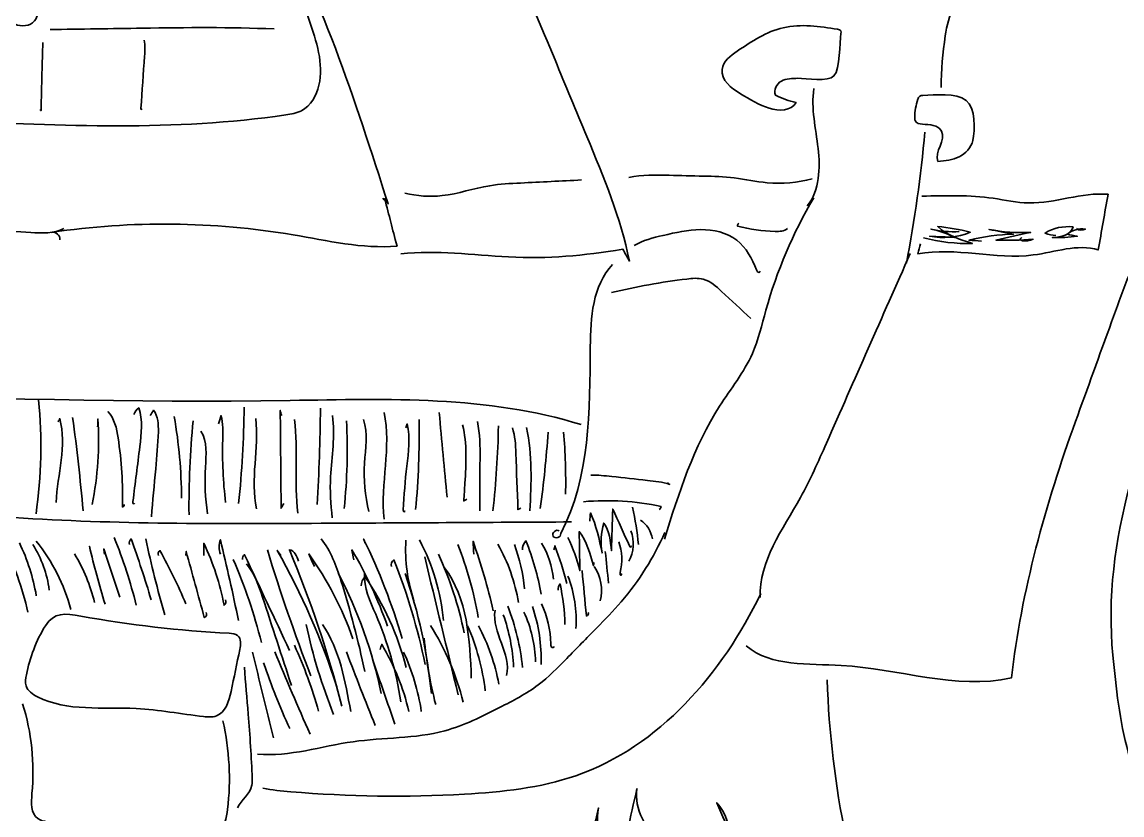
# Model space of a CAD drawing. Extents: x 6 to 143, y -103 to -23.
# Drawn here: x 46.7 to 68.07, y -84.57 to -69.18 of the extents above; entities that cross this region are included whole.
import ezdxf

# ---------------------------------------------------------------- set-up
doc = ezdxf.new("R2010")
doc.units = 0
doc.header["$MEASUREMENT"] = 0
doc.layers.add('Delorean', color=7, linetype='Continuous', lineweight=0)
doc.layers.add('Flames', color=7, linetype='Continuous', lineweight=0)

msp = doc.modelspace()

# ---------------------------------------------------------------- linework, layer by layer
at = {"layer": 'Delorean', "color": 250, "lineweight": 35, "true_color": 0x231f20}
for points, knots in [([(54.063, -73.679), (54.756, -73.598), (55.456, -73.7), (56.152, -73.737), (56.928, -73.778), (57.608, -73.71), (58.375, -73.589), (58.417, -73.665), (58.458, -73.741), (58.5, -73.817), (58.333, -72.98), (58.003, -72.186), (57.675, -71.399), (57.469, -70.903), (57.262, -70.407), (57.056, -69.911), (56.512, -68.605), (55.966, -67.294), (55.243, -66.078), (54.702, -65.168), (54.031, -64.286), (53.091, -63.8)], [0, 0, 0, 0, 1, 1, 1, 2, 2, 2, 3, 3, 3, 4, 4, 4, 5, 5, 5, 6, 6, 6, 7, 7, 7, 7]), ([(46.402, -65.339), (46.34, -65.357), (46.279, -65.374), (46.217, -65.392), (47.347, -65.412), (48.476, -65.443), (49.604, -65.487), (49.818, -65.495), (50.035, -65.504), (50.24, -65.567), (50.808, -65.739), (51.175, -66.277), (51.466, -66.793), (52.51, -68.645), (53.166, -70.685), (53.814, -72.709), (53.781, -72.672), (53.748, -72.635), (53.714, -72.598)], [0, 0, 0, 0, 1, 1, 1, 2, 2, 2, 3, 3, 3, 4, 4, 4, 5, 5, 5, 6, 6, 6, 6]), ([(42.481, -69.185), (42.365, -69.569), (42.316, -69.991), (42.457, -70.368), (42.597, -70.744), (42.966, -71.054), (43.366, -71.027), (43.555, -71.015), (43.734, -70.932), (43.923, -70.918), (44.126, -70.904), (44.325, -70.969), (44.524, -71.01), (44.778, -71.063), (45.038, -71.075), (45.297, -71.088), (47.474, -71.193), (49.668, -71.298), (51.825, -70.979), (51.93, -70.964), (52.038, -70.947), (52.133, -70.898), (52.316, -70.804), (52.425, -70.606), (52.47, -70.405), (52.565, -69.983), (52.421, -69.549), (52.279, -69.14), (52.134, -68.722), (51.989, -68.305), (51.844, -67.887), (51.683, -67.423), (51.516, -66.949), (51.207, -66.569), (50.755, -66.012), (50.042, -65.719), (49.331, -65.629), (48.62, -65.538), (47.9, -65.63), (47.189, -65.721)], [0, 0, 0, 0, 1, 1, 1, 2, 2, 2, 3, 3, 3, 4, 4, 4, 5, 5, 5, 6, 6, 6, 7, 7, 7, 8, 8, 8, 9, 9, 9, 10, 10, 10, 11, 11, 11, 12, 12, 12, 13, 13, 13, 13]), ([(44.533, -67.662), (45.156, -68.019), (45.732, -68.459), (46.241, -68.966), (46.338, -69.063), (46.437, -69.165), (46.564, -69.218), (46.691, -69.271), (46.857, -69.26), (46.945, -69.154), (47.012, -69.074), (47.019, -68.961), (47.024, -68.856), (47.058, -68.058), (47.092, -67.26), (47.127, -66.462), (47.138, -66.2), (47.148, -65.93), (47.061, -65.682)], [0, 0, 0, 0, 1, 1, 1, 2, 2, 2, 3, 3, 3, 4, 4, 4, 5, 5, 5, 6, 6, 6, 6]), ([(64.557, -70.449), (64.56, -70.113), (64.587, -69.777), (64.638, -69.444), (64.668, -69.248), (64.708, -69.048), (64.814, -68.879), (64.938, -68.681), (65.14, -68.546), (65.346, -68.436), (65.915, -68.132), (66.563, -67.978), (67.208, -67.993)], [0, 0, 0, 0, 1, 1, 1, 2, 2, 2, 3, 3, 3, 4, 4, 4, 4]), ([(61.774, -70.269), (61.664, -70.269), (61.55, -70.27), (61.454, -70.323), (61.359, -70.376), (61.293, -70.5), (61.341, -70.598), (61.466, -70.663), (61.6, -70.711), (61.738, -70.739), (61.645, -70.908), (61.4, -70.91), (61.217, -70.851), (61.018, -70.787), (60.838, -70.678), (60.66, -70.57), (60.48, -70.461), (60.276, -70.304), (60.301, -70.095), (60.32, -69.937), (60.465, -69.829), (60.597, -69.741), (60.876, -69.553), (61.163, -69.362), (61.49, -69.286), (61.836, -69.206), (62.196, -69.261), (62.546, -69.316), (62.57, -69.319), (62.597, -69.325), (62.608, -69.346), (62.616, -69.361), (62.614, -69.38), (62.611, -69.397), (62.583, -69.58), (62.599, -70.084), (62.475, -70.221), (62.361, -70.347), (61.938, -70.269), (61.774, -70.269)], [0, 0, 0, 0, 1, 1, 1, 2, 2, 2, 3, 3, 3, 4, 4, 4, 5, 5, 5, 6, 6, 6, 7, 7, 7, 8, 8, 8, 9, 9, 9, 10, 10, 10, 11, 11, 11, 12, 12, 12, 13, 13, 13, 13]), ([(47.246, -69.322), (47.843, -69.313), (48.441, -69.305), (49.039, -69.296), (49.892, -69.284), (50.746, -69.272), (51.598, -69.311)], [0, 0, 0, 0, 1, 1, 1, 2, 2, 2, 2]), ([(47.106, -69.571), (47.101, -69.77), (47.096, -69.969), (47.09, -70.167), (47.084, -70.41), (47.077, -70.652), (47.071, -70.895), (47.065, -70.907), (47.054, -70.884), (47.061, -70.872)], [0, 0, 0, 0, 1, 1, 1, 2, 2, 2, 3, 3, 3, 3]), ([(49.074, -69.529), (49.098, -69.629), (49.09, -69.734), (49.083, -69.836), (49.059, -70.174), (49.035, -70.513), (49.011, -70.851), (49.011, -70.86), (49.011, -70.871), (49.019, -70.874), (49.027, -70.878), (49.033, -70.861), (49.025, -70.862)], [0, 0, 0, 0, 1, 1, 1, 2, 2, 2, 3, 3, 3, 4, 4, 4, 4]), ([(60.771, -81.29), (61.265, -81.699), (61.978, -81.634), (62.618, -81.669), (63.727, -81.73), (64.838, -82.151), (65.923, -81.913), (66.11, -80.241), (66.593, -78.518), (67.166, -76.936), (67.401, -76.289), (67.635, -75.643), (67.869, -74.996), (68.264, -73.906), (68.675, -72.788), (69.44, -71.916), (70.257, -70.985), (71.412, -70.414), (72.59, -70.029), (72.951, -69.911), (73.319, -69.808), (73.696, -69.776), (74.58, -69.699), (75.446, -70.01), (76.325, -70.124), (76.636, -70.218), (76.917, -70.328), (77.179, -70.619), (77.5, -70.871), (77.808, -71.048), (78.073, -71.564), (78.215, -71.841), (78.383, -72.107), (78.464, -72.407), (78.617, -72.968), (78.879, -73.452), (78.932, -74.031), (79.08, -75.64), (79.228, -77.25), (79.375, -78.859), (79.427, -79.422), (79.477, -80.002), (79.305, -80.54), (79.333, -80.477), (79.36, -80.415), (79.388, -80.353)], [0, 0, 0, 0, 1, 1, 1, 2, 2, 2, 3, 3, 3, 4, 4, 4, 5, 5, 5, 6, 6, 6, 7, 7, 7, 8, 8, 8, 9, 9, 9, 10, 10, 10, 11, 11, 11, 12, 12, 12, 13, 13, 13, 14, 14, 14, 15, 15, 15, 15]), ([(61.957, -72.747), (62.196, -72.439), (62.212, -72.015), (62.167, -71.629), (62.122, -71.242), (62.027, -70.853), (62.085, -70.469)], [0, 0, 0, 0, 1, 1, 1, 2, 2, 2, 2]), ([(64.202, -70.6), (64.182, -70.601), (64.16, -70.602), (64.143, -70.614), (64.122, -70.627), (64.112, -70.653), (64.104, -70.676), (64.068, -70.789), (64.047, -70.908), (64.043, -71.026), (64.043, -71.048), (64.043, -71.07), (64.051, -71.09), (64.073, -71.142), (64.139, -71.157), (64.196, -71.161), (64.331, -71.17), (64.497, -71.173), (64.562, -71.292), (64.661, -71.471), (64.415, -71.694), (64.494, -71.882), (64.636, -71.875), (64.779, -71.854), (64.906, -71.791), (65.033, -71.728), (65.141, -71.616), (65.173, -71.478), (65.221, -71.274), (65.227, -70.838), (65.042, -70.698), (64.844, -70.547), (64.43, -70.592), (64.202, -70.6)], [0, 0, 0, 0, 1, 1, 1, 2, 2, 2, 3, 3, 3, 4, 4, 4, 5, 5, 5, 6, 6, 6, 7, 7, 7, 8, 8, 8, 9, 9, 9, 10, 10, 10, 11, 11, 11, 11]), ([(77.68, -87.057), (77.641, -87.025), (77.63, -87.133), (77.681, -87.128), (77.731, -87.122), (77.75, -87.061), (77.758, -87.011), (77.883, -86.278), (78.185, -85.59), (78.443, -84.892), (78.697, -84.202), (78.91, -83.494), (79.033, -82.769), (79.462, -80.237), (78.776, -77.654), (77.933, -75.229), (77.735, -74.657), (77.065, -73.655), (77.065, -73.655), (77.065, -73.655), (76.471, -72.96), (76.104, -72.638), (75.889, -72.45), (75.567, -72.305), (75.338, -72.134), (75.117, -71.969), (74.757, -71.923), (74.487, -71.865), (73.349, -71.621), (72.184, -72.149), (71.183, -72.742), (70.862, -72.933), (70.545, -73.138), (70.285, -73.405), (69.865, -73.835), (69.618, -74.4), (69.383, -74.953), (68.504, -77.029), (67.672, -79.231), (67.894, -81.473), (67.956, -82.097), (68.022, -82.752), (68.192, -83.355), (68.657, -84.996), (69.142, -86.68), (70.17, -88.042)], [0, 0, 0, 0, 1, 1, 1, 2, 2, 2, 3, 3, 3, 4, 4, 4, 5, 5, 5, 6, 6, 6, 7, 7, 7, 8, 8, 8, 9, 9, 9, 10, 10, 10, 11, 11, 11, 12, 12, 12, 13, 13, 13, 14, 14, 14, 15, 15, 15, 15]), ([(14.715, -71.95), (15.417, -72.46), (16.379, -72.29), (17.24, -72.182), (19.714, -71.872), (22.212, -72.272), (24.698, -72.464), (26.931, -72.636), (29.173, -72.641), (31.412, -72.669), (36.569, -72.736), (41.724, -72.933), (46.871, -73.262), (47.091, -73.276), (47.323, -73.288), (47.516, -73.184)], [0, 0, 0, 0, 1, 1, 1, 2, 2, 2, 3, 3, 3, 4, 4, 4, 5, 5, 5, 5]), ([(14.744, -72.14), (14.974, -73.084), (15.069, -74.06), (15.025, -75.03), (15.017, -75.202), (15.005, -75.375), (15.027, -75.545), (15.107, -76.17), (15.526, -76.311), (15.959, -76.63), (16.09, -76.727), (16.077, -76.703), (16.173, -76.816), (16.23, -76.883), (16.182, -77.031), (16.26, -77.107), (16.435, -77.281), (16.854, -77.219), (17.081, -77.233), (18.55, -77.328), (20.02, -77.423), (21.49, -77.517), (24.429, -77.707), (27.368, -77.896), (30.307, -78.085), (32.89, -78.251), (35.474, -78.418), (38.062, -78.433), (39.499, -78.441), (40.937, -78.402), (42.372, -78.47), (43.765, -78.536), (45.151, -78.702), (46.542, -78.796), (48.528, -78.931), (50.521, -78.92), (52.511, -78.91), (54.133, -78.901), (55.754, -78.892), (57.376, -78.883)], [0, 0, 0, 0, 1, 1, 1, 2, 2, 2, 3, 3, 3, 4, 4, 4, 5, 5, 5, 6, 6, 6, 7, 7, 7, 8, 8, 8, 9, 9, 9, 10, 10, 10, 11, 11, 11, 12, 12, 12, 13, 13, 13, 13]), ([(58.49, -72.195), (58.746, -72.14), (59.011, -72.146), (59.273, -72.152), (59.495, -72.158), (59.716, -72.163), (59.937, -72.168), (60.137, -72.173), (60.338, -72.178), (60.538, -72.202), (60.752, -72.228), (60.964, -72.277), (61.179, -72.297), (61.47, -72.324), (61.767, -72.298), (62.049, -72.221)], [0, 0, 0, 0, 1, 1, 1, 2, 2, 2, 3, 3, 3, 4, 4, 4, 5, 5, 5, 5]), ([(54.137, -72.496), (54.374, -72.557), (54.622, -72.574), (54.865, -72.547), (55.177, -72.512), (55.477, -72.406), (55.787, -72.354), (55.985, -72.322), (56.186, -72.312), (56.387, -72.302), (56.782, -72.282), (57.177, -72.263), (57.572, -72.243)], [0, 0, 0, 0, 1, 1, 1, 2, 2, 2, 3, 3, 3, 4, 4, 4, 4]), ([(53.743, -72.598), (53.841, -72.946), (53.89, -73.179), (53.988, -73.527), (53.311, -73.583), (52.638, -73.422), (51.968, -73.309), (50.42, -73.046), (48.831, -73.03), (47.279, -73.26), (47.36, -73.241), (47.448, -73.319), (47.439, -73.402)], [0, 0, 0, 0, 1, 1, 1, 2, 2, 2, 3, 3, 3, 4, 4, 4, 4]), ([(59.182, -79.216), (59.46, -78.323), (59.749, -77.421), (60.254, -76.634), (60.471, -76.296), (60.728, -75.98), (60.891, -75.613), (61.01, -75.345), (61.075, -75.057), (61.153, -74.774), (61.365, -74.009), (61.678, -73.272), (62.082, -72.589)], [0, 0, 0, 0, 1, 1, 1, 2, 2, 2, 3, 3, 3, 4, 4, 4, 4]), ([(64.184, -72.558), (64.646, -72.545), (65.111, -72.532), (65.568, -72.598), (65.799, -72.631), (66.027, -72.684), (66.26, -72.689), (66.777, -72.701), (67.283, -72.475), (67.799, -72.521), (67.736, -72.881), (67.673, -73.242), (67.61, -73.602), (67.203, -73.477), (66.771, -73.644), (66.348, -73.699), (65.604, -73.796), (64.842, -73.541), (64.105, -73.677), (64.121, -73.612), (64.138, -73.546), (64.155, -73.481)], [0, 0, 0, 0, 1, 1, 1, 2, 2, 2, 3, 3, 3, 4, 4, 4, 5, 5, 5, 6, 6, 6, 7, 7, 7, 7]), ([(58.593, -73.518), (58.763, -73.412), (58.961, -73.365), (59.156, -73.32), (59.397, -73.264), (59.64, -73.208), (59.887, -73.206), (60.135, -73.205), (60.39, -73.263), (60.585, -73.414), (60.77, -73.558), (60.887, -73.772), (60.971, -73.99), (60.977, -74.007), (60.985, -74.026), (61.001, -74.034), (61.017, -74.042), (61.043, -74.03), (61.039, -74.013)], [0, 0, 0, 0, 1, 1, 1, 2, 2, 2, 3, 3, 3, 4, 4, 4, 5, 5, 5, 6, 6, 6, 6]), ([(61.571, -73.182), (61.511, -73.241), (61.416, -73.245), (61.331, -73.242), (61.085, -73.234), (60.84, -73.199), (60.601, -73.138), (60.597, -73.117), (60.608, -73.093), (60.627, -73.083)], [0, 0, 0, 0, 1, 1, 1, 2, 2, 2, 3, 3, 3, 3]), ([(64.216, -73.367), (64.526, -73.447), (64.847, -73.484), (65.166, -73.476), (64.926, -73.4), (64.677, -73.319), (64.491, -73.148), (64.704, -73.166), (64.916, -73.203), (65.123, -73.258), (64.874, -73.359), (64.595, -73.386), (64.331, -73.334), (64.494, -73.343), (64.657, -73.351), (64.82, -73.359), (64.676, -73.283), (64.52, -73.228), (64.359, -73.197), (64.538, -73.241), (64.725, -73.257), (64.909, -73.243)], [0, 0, 0, 0, 1, 1, 1, 2, 2, 2, 3, 3, 3, 4, 4, 4, 5, 5, 5, 6, 6, 6, 7, 7, 7, 7]), ([(65.339, -73.429), (65.259, -73.423), (65.178, -73.418), (65.098, -73.413), (65.381, -73.34), (65.673, -73.3), (65.966, -73.294), (65.806, -73.264), (65.646, -73.233), (65.487, -73.203), (65.753, -73.254), (66.026, -73.273), (66.297, -73.26), (66.072, -73.31), (65.847, -73.359), (65.621, -73.409), (65.862, -73.42), (66.103, -73.415), (66.343, -73.395), (66.279, -73.424), (66.207, -73.433), (66.138, -73.422), (66.121, -73.419), (66.101, -73.413), (66.095, -73.397), (66.089, -73.38), (66.112, -73.36), (66.123, -73.373)], [0, 0, 0, 0, 1, 1, 1, 2, 2, 2, 3, 3, 3, 4, 4, 4, 5, 5, 5, 6, 6, 6, 7, 7, 7, 8, 8, 8, 9, 9, 9, 9]), ([(66.786, -73.32), (66.714, -73.319), (66.642, -73.304), (66.576, -73.273), (66.737, -73.174), (66.931, -73.132), (67.119, -73.155), (67.085, -73.313), (66.881, -73.354), (66.72, -73.361), (66.88, -73.364), (67.041, -73.356), (67.2, -73.336), (67.135, -73.323), (67.069, -73.309), (67.003, -73.295), (67.102, -73.214), (67.234, -73.177), (67.36, -73.195), (67.308, -73.226), (67.237, -73.223), (67.187, -73.188)], [0, 0, 0, 0, 1, 1, 1, 2, 2, 2, 3, 3, 3, 4, 4, 4, 5, 5, 5, 6, 6, 6, 7, 7, 7, 7]), ([(61.039, -80.353), (61.018, -79.644), (61.48, -79.028), (61.824, -78.408), (62.013, -78.068), (62.17, -77.711), (62.328, -77.355), (62.87, -76.128), (63.413, -74.9), (63.956, -73.673)], [0, 0, 0, 0, 1, 1, 1, 2, 2, 2, 3, 3, 3, 3]), ([(58.176, -73.884), (57.784, -74.293), (57.747, -74.916), (57.741, -75.482), (57.729, -76.719), (57.744, -78.016), (57.167, -79.109), (57.177, -79.182), (57.054, -79.223), (57.018, -79.159), (56.982, -79.094), (57.083, -79.012), (57.139, -79.059)], [0, 0, 0, 0, 1, 1, 1, 2, 2, 2, 3, 3, 3, 4, 4, 4, 4]), ([(58.155, -74.429), (58.636, -74.313), (59.124, -74.225), (59.615, -74.166), (59.722, -74.153), (59.832, -74.142), (59.936, -74.169), (60.076, -74.206), (60.187, -74.308), (60.293, -74.406), (60.483, -74.581), (60.672, -74.757), (60.862, -74.932)], [0, 0, 0, 0, 1, 1, 1, 2, 2, 2, 3, 3, 3, 4, 4, 4, 4]), ([(15.294, -75.023), (27.513, -74.967), (39.694, -76.702), (51.912, -76.524), (53.812, -76.496), (55.753, -76.427), (57.566, -76.994)], [0, 0, 0, 0, 1, 1, 1, 2, 2, 2, 2]), ([(48.874, -76.797), (48.893, -76.747), (48.927, -76.701), (48.969, -76.668), (49.053, -76.907), (49.022, -77.169), (48.99, -77.42), (48.946, -77.776), (48.901, -78.131), (48.856, -78.487), (48.854, -78.499), (48.853, -78.513), (48.861, -78.523), (48.869, -78.533), (48.889, -78.532), (48.89, -78.519)], [0, 0, 0, 0, 1, 1, 1, 2, 2, 2, 3, 3, 3, 4, 4, 4, 5, 5, 5, 5]), ([(49.191, -76.815), (49.213, -76.781), (49.236, -76.748), (49.258, -76.715), (49.348, -76.83), (49.353, -76.989), (49.35, -77.135), (49.343, -77.374), (49.321, -77.613), (49.3, -77.851), (49.271, -78.162), (49.243, -78.473), (49.214, -78.784)], [0, 0, 0, 0, 1, 1, 1, 2, 2, 2, 3, 3, 3, 4, 4, 4, 4]), ([(47.406, -76.937), (47.416, -76.917), (47.425, -76.897), (47.434, -76.877), (47.581, -77.404), (47.39, -77.958), (47.362, -78.504)], [0, 0, 0, 0, 1, 1, 1, 2, 2, 2, 2]), ([(48.17, -77.038), (48.172, -76.986), (48.174, -76.935), (48.177, -76.883), (48.212, -77.438), (48.174, -77.998), (48.064, -78.544)], [0, 0, 0, 0, 1, 1, 1, 2, 2, 2, 2]), ([(48.368, -76.739), (48.5, -76.871), (48.541, -77.067), (48.569, -77.252), (48.636, -77.695), (48.664, -78.145), (48.652, -78.593), (48.675, -78.593), (48.694, -78.569), (48.689, -78.547)], [0, 0, 0, 0, 1, 1, 1, 2, 2, 2, 3, 3, 3, 3]), ([(50.518, -76.977), (50.535, -76.924), (50.551, -76.871), (50.567, -76.818), (50.613, -76.971), (50.605, -77.134), (50.601, -77.293), (50.59, -77.698), (50.608, -78.103), (50.656, -78.505)], [0, 0, 0, 0, 1, 1, 1, 2, 2, 2, 3, 3, 3, 3]), ([(51.746, -76.817), (51.736, -76.784), (51.727, -76.75), (51.718, -76.717), (51.724, -77.35), (51.73, -77.983), (51.736, -78.616), (51.753, -78.585), (51.769, -78.555), (51.786, -78.525)], [0, 0, 0, 0, 1, 1, 1, 2, 2, 2, 3, 3, 3, 3]), ([(52.731, -76.817), (52.79, -77.21), (52.716, -77.609), (52.696, -78.006), (52.683, -78.272), (52.694, -78.539), (52.73, -78.804)], [0, 0, 0, 0, 1, 1, 1, 2, 2, 2, 2]), ([(53.333, -76.897), (53.426, -77.165), (53.372, -77.457), (53.354, -77.74), (53.335, -78.056), (53.364, -78.376), (53.44, -78.683)], [0, 0, 0, 0, 1, 1, 1, 2, 2, 2, 2]), ([(50.176, -77.12), (50.308, -77.319), (50.279, -77.579), (50.265, -77.818), (50.247, -78.121), (50.261, -78.425), (50.307, -78.724)], [0, 0, 0, 0, 1, 1, 1, 2, 2, 2, 2]), ([(54.156, -77.058), (54.166, -77.032), (54.175, -77.006), (54.185, -76.98), (54.248, -77.248), (54.208, -77.527), (54.177, -77.8), (54.145, -78.082), (54.122, -78.365), (54.109, -78.649), (54.108, -78.663), (54.11, -78.68), (54.122, -78.686), (54.134, -78.692), (54.148, -78.668), (54.135, -78.666)], [0, 0, 0, 0, 1, 1, 1, 2, 2, 2, 3, 3, 3, 4, 4, 4, 5, 5, 5, 5]), ([(55.261, -76.998), (55.351, -77.366), (55.329, -77.752), (55.306, -78.131), (55.299, -78.246), (55.291, -78.361), (55.284, -78.476), (55.303, -78.465), (55.322, -78.455), (55.341, -78.444)], [0, 0, 0, 0, 1, 1, 1, 2, 2, 2, 3, 3, 3, 3]), ([(55.547, -76.936), (55.601, -77.171), (55.6, -77.414), (55.599, -77.654), (55.598, -77.991), (55.596, -78.328), (55.595, -78.665)], [0, 0, 0, 0, 1, 1, 1, 2, 2, 2, 2]), ([(56.227, -77.057), (56.282, -77.215), (56.289, -77.384), (56.295, -77.55), (56.309, -77.915), (56.322, -78.28), (56.336, -78.646), (56.354, -78.634), (56.372, -78.622), (56.39, -78.61)], [0, 0, 0, 0, 1, 1, 1, 2, 2, 2, 3, 3, 3, 3]), ([(57.752, -77.974), (57.888, -77.972), (58.023, -77.986), (58.159, -78.001), (58.389, -78.026), (58.62, -78.051), (58.851, -78.076), (58.998, -78.092), (59.146, -78.108), (59.286, -78.156), (59.271, -78.144), (59.255, -78.132), (59.24, -78.121)], [0, 0, 0, 0, 1, 1, 1, 2, 2, 2, 3, 3, 3, 4, 4, 4, 4]), ([(57.612, -78.49), (58.115, -78.446), (58.624, -78.477), (59.118, -78.583), (59.115, -78.608), (59.1, -78.631), (59.079, -78.643)], [0, 0, 0, 0, 1, 1, 1, 2, 2, 2, 2]), ([(57.732, -78.866), (57.736, -78.814), (57.74, -78.762), (57.744, -78.709), (57.859, -78.954), (57.915, -79.221), (57.971, -79.485), (57.935, -79.293), (57.946, -79.092), (58.003, -78.905), (58.114, -79.057), (58.134, -79.254), (58.152, -79.441), (58.16, -79.171), (58.169, -78.902), (58.177, -78.632), (58.286, -78.871), (58.395, -79.11), (58.503, -79.349), (58.509, -79.362), (58.518, -79.376), (58.532, -79.376), (58.545, -79.375), (58.545, -79.347), (58.532, -79.353)], [0, 0, 0, 0, 1, 1, 1, 2, 2, 2, 3, 3, 3, 4, 4, 4, 5, 5, 5, 6, 6, 6, 7, 7, 7, 8, 8, 8, 8]), ([(48.788, -79.32), (48.776, -79.283), (48.789, -79.238), (48.819, -79.212), (48.963, -79.602), (49.093, -79.996), (49.21, -80.394)], [0, 0, 0, 0, 1, 1, 1, 2, 2, 2, 2]), ([(50.556, -79.508), (50.524, -79.418), (50.525, -79.317), (50.556, -79.228), (50.681, -79.75), (50.798, -80.274), (50.908, -80.799)], [0, 0, 0, 0, 1, 1, 1, 2, 2, 2, 2]), ([(51.279, -83.39), (51.901, -83.448), (52.513, -83.238), (53.132, -83.151), (53.726, -83.067), (54.337, -83.095), (54.916, -82.938), (55.289, -82.837), (55.636, -82.662), (55.98, -82.487), (56.238, -82.355), (56.498, -82.222), (56.73, -82.047), (56.931, -81.896), (57.107, -81.715), (57.283, -81.536), (57.477, -81.338), (57.67, -81.14), (57.864, -80.943), (58.027, -80.776), (58.191, -80.609), (58.343, -80.432), (58.69, -80.029), (58.977, -79.573), (59.191, -79.086)], [0, 0, 0, 0, 1, 1, 1, 2, 2, 2, 3, 3, 3, 4, 4, 4, 5, 5, 5, 6, 6, 6, 7, 7, 7, 8, 8, 8, 8]), ([(52.511, -79.213), (52.704, -79.444), (52.806, -79.735), (52.897, -80.022), (53.081, -80.602), (53.236, -81.191), (53.36, -81.787)], [0, 0, 0, 0, 1, 1, 1, 2, 2, 2, 2]), ([(53.366, -79.295), (53.357, -79.269), (53.348, -79.242), (53.338, -79.216), (53.641, -79.836), (53.891, -80.482), (54.086, -81.144)], [0, 0, 0, 0, 1, 1, 1, 2, 2, 2, 2]), ([(55.478, -79.509), (55.473, -79.426), (55.468, -79.342), (55.464, -79.259), (55.619, -79.701), (55.751, -80.151), (55.857, -80.607)], [0, 0, 0, 0, 1, 1, 1, 2, 2, 2, 2]), ([(56.422, -79.428), (56.421, -79.362), (56.446, -79.296), (56.492, -79.248), (56.622, -79.585), (56.722, -79.932), (56.79, -80.287)], [0, 0, 0, 0, 1, 1, 1, 2, 2, 2, 2]), ([(57.305, -79.187), (57.407, -79.391), (57.485, -79.608), (57.538, -79.83), (57.534, -79.576), (57.53, -79.323), (57.526, -79.069), (57.675, -79.258), (57.74, -79.498), (57.801, -79.731), (57.806, -79.711), (57.811, -79.691), (57.816, -79.671)], [0, 0, 0, 0, 1, 1, 1, 2, 2, 2, 3, 3, 3, 4, 4, 4, 4]), ([(58.296, -79.268), (58.361, -79.459), (58.371, -79.67), (58.322, -79.866), (58.318, -79.885), (58.315, -79.91), (58.332, -79.919), (58.349, -79.928), (58.359, -79.887), (58.342, -79.895)], [0, 0, 0, 0, 1, 1, 1, 2, 2, 2, 3, 3, 3, 3]), ([(48.036, -79.482), (48.027, -79.44), (48.019, -79.398), (48.011, -79.355), (48.101, -79.732), (48.202, -80.107), (48.314, -80.478)], [0, 0, 0, 0, 1, 1, 1, 2, 2, 2, 2]), ([(48.304, -79.509), (48.299, -79.475), (48.294, -79.442), (48.29, -79.408), (48.395, -79.721), (48.499, -80.034), (48.604, -80.346)], [0, 0, 0, 0, 1, 1, 1, 2, 2, 2, 2]), ([(49.351, -79.535), (49.338, -79.501), (49.351, -79.46), (49.38, -79.44), (49.568, -79.774), (49.736, -80.119), (49.883, -80.474)], [0, 0, 0, 0, 1, 1, 1, 2, 2, 2, 2]), ([(49.884, -79.536), (49.886, -79.509), (49.889, -79.483), (49.891, -79.456), (50.009, -79.884), (50.126, -80.312), (50.243, -80.739), (50.281, -80.725), (50.3, -80.676), (50.282, -80.64)], [0, 0, 0, 0, 1, 1, 1, 2, 2, 2, 3, 3, 3, 3]), ([(50.232, -79.536), (50.232, -79.456), (50.232, -79.377), (50.232, -79.298), (50.417, -79.679), (50.55, -80.085), (50.627, -80.501), (50.662, -80.481), (50.675, -80.432), (50.656, -80.397)], [0, 0, 0, 0, 1, 1, 1, 2, 2, 2, 3, 3, 3, 3]), ([(51.732, -79.536), (51.708, -79.503), (51.685, -79.47), (51.661, -79.437), (52.136, -80.277), (52.525, -81.165), (52.818, -82.084)], [0, 0, 0, 0, 1, 1, 1, 2, 2, 2, 2]), ([(52.076, -79.644), (52.043, -79.549), (51.994, -79.44), (51.895, -79.423), (52.309, -80.409), (52.65, -81.425), (52.916, -82.461)], [0, 0, 0, 0, 1, 1, 1, 2, 2, 2, 2]), ([(53.145, -79.617), (53.133, -79.553), (53.121, -79.489), (53.109, -79.425), (53.389, -79.895), (53.621, -80.393), (53.801, -80.908)], [0, 0, 0, 0, 1, 1, 1, 2, 2, 2, 2]), ([(57.036, -79.428), (57.042, -79.401), (57.048, -79.373), (57.054, -79.346), (57.144, -79.585), (57.221, -79.829), (57.286, -80.076)], [0, 0, 0, 0, 1, 1, 1, 2, 2, 2, 2]), ([(50.988, -79.614), (50.974, -79.579), (50.992, -79.535), (51.027, -79.521), (51.318, -80.141), (51.609, -80.761), (51.9, -81.381)], [0, 0, 0, 0, 1, 1, 1, 2, 2, 2, 2]), ([(51.061, -79.698), (51.221, -79.88), (51.3, -80.117), (51.376, -80.347), (51.562, -80.917), (51.749, -81.487), (51.936, -82.057)], [0, 0, 0, 0, 1, 1, 1, 2, 2, 2, 2]), ([(52.381, -79.747), (52.345, -79.666), (52.31, -79.586), (52.274, -79.505), (52.636, -80.008), (52.926, -80.564), (53.13, -81.15)], [0, 0, 0, 0, 1, 1, 1, 2, 2, 2, 2]), ([(53.877, -79.749), (53.865, -79.703), (53.885, -79.649), (53.925, -79.622), (54.189, -80.279), (54.393, -80.96), (54.534, -81.654)], [0, 0, 0, 0, 1, 1, 1, 2, 2, 2, 2]), ([(53.353, -79.883), (53.336, -80.16), (53.464, -80.422), (53.574, -80.677), (53.807, -81.22), (53.972, -81.792), (54.062, -82.375)], [0, 0, 0, 0, 1, 1, 1, 2, 2, 2, 2]), ([(57.582, -79.829), (57.61, -80.122), (57.638, -80.414), (57.666, -80.707), (57.694, -80.7), (57.712, -80.666), (57.703, -80.639)], [0, 0, 0, 0, 1, 1, 1, 2, 2, 2, 2]), ([(53.288, -80.125), (53.29, -80.059), (53.318, -79.994), (53.364, -79.947), (53.733, -80.479), (54.005, -81.079), (54.163, -81.707)], [0, 0, 0, 0, 1, 1, 1, 2, 2, 2, 2]), ([(57.116, -80.205), (57.117, -80.163), (57.13, -80.121), (57.154, -80.086), (57.21, -80.345), (57.242, -80.61), (57.249, -80.875)], [0, 0, 0, 0, 1, 1, 1, 2, 2, 2, 2]), ([(51.381, -84.054), (51.56, -84.089), (51.742, -84.107), (51.924, -84.122), (53.045, -84.217), (54.172, -84.233), (55.295, -84.169), (56.027, -84.128), (56.766, -84.051), (57.459, -83.811), (59.089, -83.246), (60.3, -81.826), (61.055, -80.275)], [0, 0, 0, 0, 1, 1, 1, 2, 2, 2, 3, 3, 3, 4, 4, 4, 4]), ([(56.792, -80.475), (56.908, -80.714), (56.97, -80.98), (56.972, -81.247), (56.972, -81.27), (56.973, -81.295), (56.989, -81.312), (57.005, -81.328), (57.041, -81.322), (57.041, -81.299)], [0, 0, 0, 0, 1, 1, 1, 2, 2, 2, 3, 3, 3, 3]), ([(46.786, -81.852), (46.772, -81.922), (46.761, -81.997), (46.783, -82.066), (46.815, -82.165), (46.909, -82.229), (47.001, -82.277), (47.58, -82.573), (48.271, -82.472), (48.921, -82.505), (49.36, -82.528), (49.793, -82.615), (50.23, -82.662), (50.313, -82.671), (50.399, -82.678), (50.477, -82.65), (50.659, -82.583), (50.723, -82.364), (50.763, -82.174), (50.82, -81.903), (50.876, -81.631), (50.933, -81.359), (50.952, -81.265), (50.965, -81.15), (50.891, -81.088), (50.847, -81.052), (50.786, -81.048), (50.729, -81.045), (49.761, -80.994), (48.796, -80.883), (47.842, -80.712), (47.54, -80.658), (47.324, -80.632), (47.155, -80.9), (46.975, -81.186), (46.853, -81.521), (46.786, -81.852)], [0, 0, 0, 0, 1, 1, 1, 2, 2, 2, 3, 3, 3, 4, 4, 4, 5, 5, 5, 6, 6, 6, 7, 7, 7, 8, 8, 8, 9, 9, 9, 10, 10, 10, 11, 11, 11, 12, 12, 12, 12]), ([(53.661, -81.357), (53.67, -81.324), (53.68, -81.292), (53.689, -81.259), (53.93, -81.663), (54.109, -82.105), (54.216, -82.564)], [0, 0, 0, 0, 1, 1, 1, 2, 2, 2, 2]), ([(50.887, -84.433), (50.963, -84.276), (51.133, -84.168), (51.167, -83.997), (51.176, -83.954), (51.175, -83.91), (51.173, -83.866), (51.161, -83.449), (51.128, -83.032), (51.095, -82.615), (51.07, -82.31), (51.046, -82.005), (51.022, -81.7)], [0, 0, 0, 0, 1, 1, 1, 2, 2, 2, 3, 3, 3, 4, 4, 4, 4]), ([(46.713, -82.412), (46.889, -82.974), (46.951, -83.571), (46.895, -84.158), (46.879, -84.332), (46.867, -84.544), (47.011, -84.645), (47.063, -84.68), (47.126, -84.694), (47.187, -84.707), (48.193, -84.923), (49.225, -85.139), (50.243, -84.991), (50.332, -84.978), (50.424, -84.961), (50.498, -84.91), (50.636, -84.815), (50.675, -84.631), (50.695, -84.465), (50.763, -83.892), (50.732, -83.308), (50.604, -82.746)], [0, 0, 0, 0, 1, 1, 1, 2, 2, 2, 3, 3, 3, 4, 4, 4, 5, 5, 5, 6, 6, 6, 7, 7, 7, 7])]:
    msp.add_open_spline(points, degree=3, knots=knots, dxfattribs=at)
for points in [[(63.883, -73.861), (64.044, -73.018), (64.163, -72.167), (64.24, -71.312)], [(47.022, -76.514), (47.095, -77.249), (47.078, -77.993), (46.974, -78.724)], [(51.018, -76.656), (51.01, -77.28), (50.974, -77.903), (50.91, -78.523)], [(52.499, -76.676), (52.492, -77.299), (52.471, -77.922), (52.437, -78.544)], [(47.685, -76.855), (47.768, -77.456), (47.836, -78.06), (47.887, -78.665)], [(49.66, -76.836), (49.75, -77.361), (49.797, -77.892), (49.8, -78.424)], [(50.026, -76.918), (49.967, -77.525), (49.94, -78.136), (49.946, -78.746)], [(51.244, -76.876), (51.309, -77.458), (51.131, -78.057), (51.26, -78.629)], [(51.995, -76.895), (52.076, -77.496), (51.978, -78.11), (52.061, -78.71)], [(53.007, -76.917), (53.033, -77.486), (53.018, -78.057), (52.961, -78.624)], [(53.734, -76.756), (53.882, -77.432), (53.661, -78.139), (53.734, -78.827)], [(54.419, -76.897), (54.425, -77.48), (54.402, -78.064), (54.349, -78.644)], [(54.806, -76.756), (54.856, -77.305), (54.907, -77.855), (54.958, -78.404)], [(55.957, -77.018), (55.947, -77.569), (55.911, -78.119), (55.849, -78.666)], [(56.504, -77.052), (56.62, -77.58), (56.594, -78.127), (56.568, -78.667)], [(56.921, -77.139), (56.888, -77.635), (56.838, -78.13), (56.77, -78.623)], [(57.224, -77.137), (57.257, -77.539), (57.269, -77.941), (57.261, -78.344)], [(58.56, -78.599), (58.617, -78.836), (58.655, -79.078), (58.675, -79.321)], [(58.719, -78.846), (58.842, -78.929), (58.927, -79.066), (58.947, -79.213)], [(58.528, -79.057), (58.606, -79.245), (58.592, -79.47), (58.489, -79.647)], [(46.328, -79.265), (46.543, -79.701), (46.708, -80.163), (46.817, -80.637)], [(46.978, -79.257), (47.292, -79.645), (47.523, -80.1), (47.652, -80.583)], [(48.494, -79.186), (48.666, -79.614), (48.809, -80.053), (48.921, -80.5)], [(49.109, -79.214), (49.21, -79.711), (49.334, -80.203), (49.478, -80.689)], [(54.158, -79.24), (54.138, -79.638), (54.192, -80.038), (54.315, -80.416)], [(54.425, -79.233), (54.678, -79.718), (54.837, -80.251), (54.89, -80.795)], [(46.651, -79.291), (46.808, -79.614), (46.918, -79.96), (46.979, -80.315)], [(46.911, -79.321), (47.081, -79.588), (47.191, -79.892), (47.231, -80.205)], [(51.468, -79.427), (51.721, -80.251), (52.002, -81.066), (52.311, -81.87)], [(55.165, -79.32), (55.349, -79.777), (55.482, -80.255), (55.563, -80.741)], [(55.946, -79.317), (56.145, -79.666), (56.281, -80.052), (56.345, -80.45)], [(56.266, -79.319), (56.368, -79.596), (56.435, -79.886), (56.466, -80.179)], [(56.796, -79.294), (56.922, -79.506), (57.001, -79.746), (57.025, -79.992)], [(58.033, -79.455), (58.054, -79.661), (58.075, -79.867), (58.095, -80.073)], [(47.722, -79.504), (47.9, -79.796), (48.031, -80.116), (48.109, -80.448)], [(50.804, -79.612), (51.032, -80.133), (51.215, -80.673), (51.352, -81.224)], [(54.524, -79.561), (54.741, -80.453), (54.957, -81.346), (55.174, -82.238)], [(54.791, -79.507), (55.016, -79.995), (55.184, -80.509), (55.291, -81.037)], [(52.844, -79.877), (53.231, -80.612), (53.512, -81.402), (53.679, -82.216)], [(54.143, -79.884), (54.405, -80.637), (54.577, -81.421), (54.654, -82.214)], [(54.905, -79.765), (55.358, -80.365), (55.403, -81.169), (55.43, -81.92)], [(57.817, -79.747), (57.951, -79.939), (57.995, -80.191), (57.936, -80.417)], [(57.306, -79.936), (57.432, -80.259), (57.486, -80.61), (57.463, -80.955)], [(56.14, -80.521), (56.286, -80.902), (56.382, -81.302), (56.426, -81.708)], [(56.616, -80.524), (56.741, -80.885), (56.798, -81.269), (56.784, -81.651)], [(55.892, -80.599), (55.818, -81.028), (56.219, -81.445), (56.112, -81.867)], [(56.052, -80.685), (56.167, -81.013), (56.234, -81.358), (56.252, -81.706)], [(56.45, -80.632), (56.593, -80.933), (56.671, -81.265), (56.676, -81.598)], [(52.22, -80.874), (52.35, -81.471), (52.529, -82.057), (52.756, -82.625)], [(52.537, -80.873), (52.872, -81.368), (52.983, -81.976), (53.087, -82.565)], [(54.638, -80.893), (54.926, -81.352), (55.141, -81.856), (55.271, -82.381)], [(55.358, -80.898), (55.533, -81.3), (55.649, -81.728), (55.7, -82.163)], [(55.57, -80.898), (55.755, -81.255), (55.889, -81.637), (55.967, -82.032)], [(54.516, -81.143), (54.555, -81.576), (54.629, -82.006), (54.738, -82.427)], [(51.177, -81.409), (51.314, -81.964), (51.451, -82.519), (51.588, -83.074)], [(51.613, -81.405), (51.833, -81.94), (52.062, -82.473), (52.298, -83.002)], [(51.996, -81.279), (52.182, -81.694), (52.339, -82.122), (52.463, -82.56)], [(53.005, -81.405), (53.186, -81.885), (53.372, -82.362), (53.564, -82.837)], [(54.115, -81.411), (54.283, -81.776), (54.399, -82.166), (54.458, -82.563)], [(51.396, -81.621), (51.542, -82.053), (51.711, -82.478), (51.903, -82.892)], [(53.514, -81.567), (53.658, -81.98), (53.802, -82.393), (53.946, -82.807)], [(62.343, -81.948), (62.409, -83.997), (62.831, -86.035), (63.583, -87.942)]]:
    msp.add_open_spline(points, degree=3, dxfattribs=at)
at = {"layer": 'Flames', "color": 250, "lineweight": 35, "true_color": 0x231f20}
msp.add_open_spline([(58.87, -89.582), (58.362, -89.098), (58.71, -88.236), (58.519, -87.561), (58.388, -87.101), (58.007, -86.752), (57.831, -86.307), (57.596, -85.717), (57.749, -85.051), (57.904, -84.435), (57.82, -84.886), (57.96, -85.374), (58.271, -85.711), (58.397, -85.163), (58.522, -84.614), (58.647, -84.065), (58.589, -84.46), (58.825, -84.836), (59.09, -85.134), (59.356, -85.431), (59.668, -85.704), (59.819, -86.072), (59.987, -86.482), (59.951, -86.993), (60.263, -87.305), (60.162, -86.806), (60.325, -86.296), (60.422, -85.795), (60.52, -85.295), (60.533, -84.721), (60.199, -84.337), (60.519, -85.066), (60.84, -85.795), (61.161, -86.524), (61.379, -87.02), (61.599, -87.523), (61.674, -88.059), (61.896, -87.055), (62.085, -85.892), (61.442, -85.089), (62.178, -85.648), (62.592, -86.606), (62.494, -87.525), (62.472, -87.734), (62.425, -87.946), (62.466, -88.153), (62.558, -88.619), (63.064, -88.924), (63.142, -89.393)], degree=3, knots=[0, 0, 0, 0, 1, 1, 1, 2, 2, 2, 3, 3, 3, 4, 4, 4, 5, 5, 5, 6, 6, 6, 7, 7, 7, 8, 8, 8, 9, 9, 9, 10, 10, 10, 11, 11, 11, 12, 12, 12, 13, 13, 13, 14, 14, 14, 15, 15, 15, 16, 16, 16, 16], dxfattribs=at)

doc.saveas('drawing.dxf')
